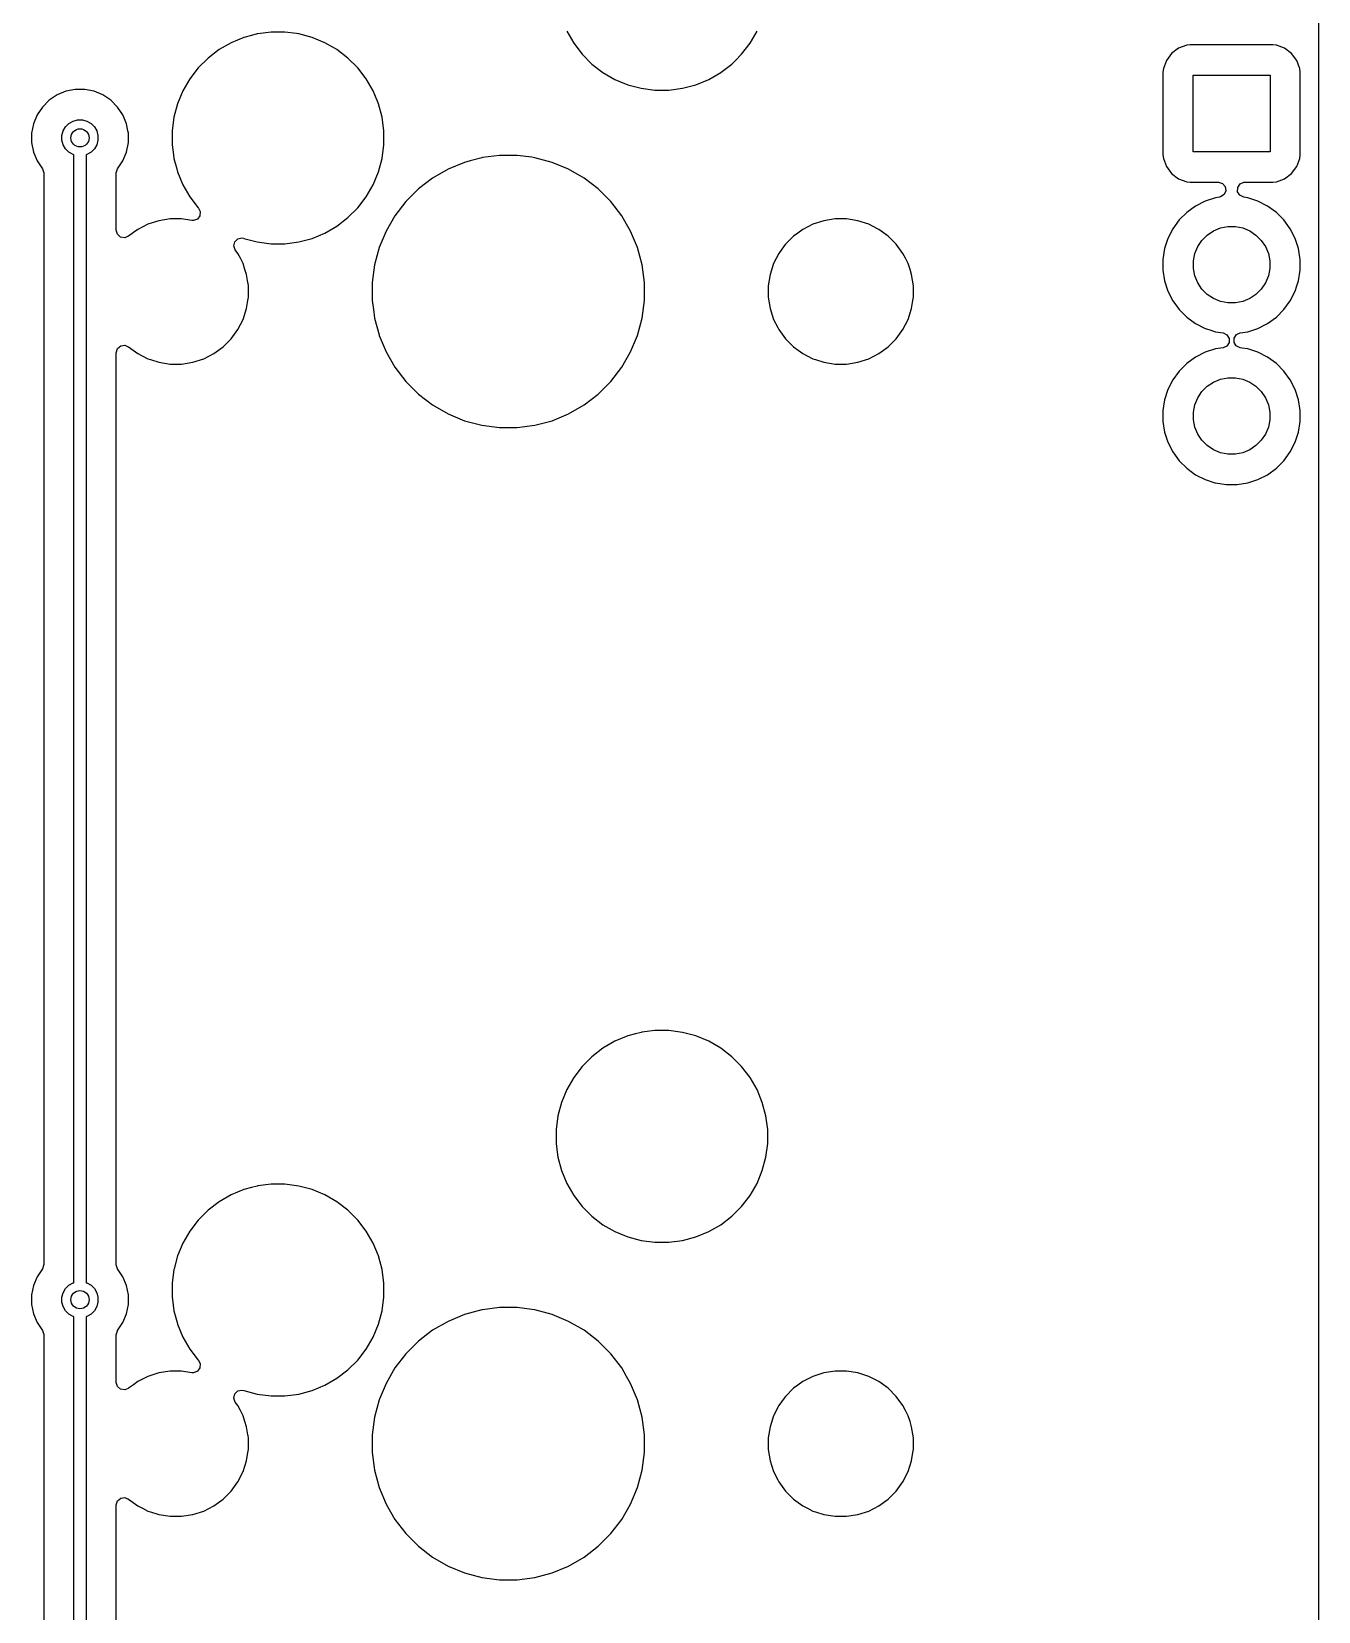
# Model space of a CAD drawing. Extents: x 101 to 185, y -154 to -35.
# Drawn here: x 163.56 to 184.85, y -88.5 to -62.38 of the extents above; entities that cross this region are included whole.
import ezdxf

# ---------------------------------------------------------------- set-up
doc = ezdxf.new("R2010")
doc.units = 0
doc.layers.add('BLACK', color=7, linetype='CONTINUOUS')

msp = doc.modelspace()

# ---------------------------------------------------------------- linework, layer by layer
at = {"layer": 'BLACK', "linetype": 'CONTINUOUS'}
for p, q in [((184.8491, -38.658692), (184.8491, -151.841307)), ((167.297762, -62.414452), (167.204076, -62.439554)), ((167.308715, -62.413009), (167.297762, -62.414452)), ((167.525258, -62.3845), (167.308715, -62.413009)), ((167.525266, -62.3845), (167.525258, -62.3845)), ((167.754734, -62.3845), (167.525266, -62.3845)), ((167.754741, -62.3845), (167.754734, -62.3845)), ((167.944215, -62.409446), (167.754741, -62.3845)), ((167.982238, -62.414452), (167.944215, -62.409446)), ((168.203887, -62.473842), (167.982238, -62.414452)), ((172.416657, -62.37089), (172.531392, -62.569617)), ((175.448611, -62.569612), (175.563344, -62.370888)), ((166.665382, -62.676392), (166.483338, -62.816081)), ((166.864109, -62.561657), (166.665382, -62.676392)), ((166.864123, -62.56165), (166.864109, -62.561657)), ((167.076112, -62.473842), (166.864123, -62.56165)), ((167.204076, -62.439554), (167.076112, -62.473842)), ((168.415876, -62.56165), (168.203887, -62.473842)), ((168.415888, -62.561656), (168.415876, -62.56165)), ((168.57515, -62.653606), (168.415888, -62.561656)), ((168.614617, -62.676392), (168.57515, -62.653606)), ((168.796661, -62.816081), (168.614617, -62.676392)), ((172.531392, -62.569617), (172.671081, -62.751661)), ((175.308919, -62.751661), (175.448611, -62.569612)), ((182.536064, -62.653606), (182.420855, -62.739852)), ((182.536071, -62.653602), (182.536064, -62.653606)), ((182.670916, -62.603308), (182.536071, -62.653602)), ((182.730523, -62.596901), (182.670916, -62.603308)), ((182.730529, -62.5969), (182.730523, -62.596901)), ((184.096264, -62.5969), (182.730529, -62.5969)), ((184.096273, -62.5969), (184.096264, -62.5969)), ((184.096281, -62.5969), (184.096273, -62.5969)), ((184.096283, -62.596901), (184.096281, -62.5969)), ((184.155883, -62.603308), (184.096283, -62.596901)), ((184.290728, -62.653602), (184.155882, -62.603308)), ((184.155882, -62.603308), (184.155883, -62.603308)), ((184.290735, -62.653606), (184.290728, -62.653602)), ((184.405944, -62.739852), (184.290735, -62.653606)), ((166.483338, -62.816081), (166.321081, -62.978338)), ((168.79667, -62.816089), (168.796661, -62.816081)), ((168.958911, -62.97833), (168.79667, -62.816089)), ((172.671081, -62.751661), (172.671089, -62.75167)), ((172.671089, -62.75167), (172.83333, -62.913911)), ((172.83333, -62.913911), (172.833338, -62.913918)), ((172.833338, -62.913918), (173.015382, -63.053607)), ((174.969924, -63.049535), (175.146661, -62.913919)), ((175.146661, -62.913919), (175.205516, -62.855064)), ((175.205516, -62.855064), (175.308911, -62.75167)), ((175.308911, -62.75167), (175.308914, -62.751665)), ((175.308914, -62.751665), (175.308919, -62.751661)), ((182.334602, -62.855071), (182.284308, -62.989917)), ((182.334606, -62.855064), (182.334602, -62.855071)), ((182.420852, -62.739855), (182.334606, -62.855064)), ((182.420855, -62.739852), (182.420852, -62.739855)), ((184.405947, -62.739855), (184.405944, -62.739852)), ((184.492193, -62.855064), (184.405947, -62.739855)), ((184.492197, -62.855071), (184.492193, -62.855064)), ((184.538172, -62.978338), (184.492197, -62.855071)), ((166.181392, -63.160382), (166.066657, -63.359109)), ((166.321081, -62.978338), (166.181392, -63.160382)), ((168.958918, -62.978338), (168.958911, -62.97833)), ((169.098607, -63.160382), (168.958918, -62.978338)), ((169.098608, -63.160385), (169.098607, -63.160382)), ((169.098611, -63.160388), (169.098608, -63.160385)), ((169.213344, -63.359112), (169.098611, -63.160388)), ((173.015382, -63.053607), (173.015385, -63.053608)), ((173.015385, -63.053608), (173.015388, -63.053611)), ((173.015388, -63.053611), (173.214112, -63.168344)), ((173.214112, -63.168344), (173.214117, -63.168346)), ((173.214117, -63.168346), (173.214123, -63.168349)), ((173.214123, -63.168349), (173.30548, -63.20619)), ((173.30548, -63.20619), (173.426113, -63.256158)), ((174.553887, -63.256158), (174.765888, -63.168344)), ((174.765888, -63.168344), (174.964612, -63.053611)), ((174.964612, -63.053611), (174.969924, -63.049535)), ((182.277901, -63.049523), (182.2779, -63.049535)), ((182.2779, -63.049535), (182.2779, -64.41527)), ((182.284308, -62.989917), (182.277901, -63.049516)), ((182.277901, -63.049516), (182.277901, -63.049523)), ((182.7784, -64.3674), (182.7784, -63.0974)), ((182.7784, -63.0974), (184.0484, -63.0974)), ((184.0484, -63.0974), (184.0484, -64.3674)), ((184.542491, -62.989917), (184.538172, -62.978338)), ((184.548899, -63.049528), (184.542491, -62.989917)), ((184.5489, -64.415273), (184.548899, -63.049528)), ((163.985814, -63.425609), (163.854711, -63.51321)), ((163.985827, -63.425602), (163.985814, -63.425609)), ((164.131498, -63.365264), (163.985827, -63.425602)), ((164.13151, -63.365261), (164.131498, -63.365264)), ((164.286155, -63.3345), (164.13151, -63.365261)), ((164.286158, -63.3345), (164.286155, -63.3345)), ((164.443842, -63.3345), (164.286158, -63.3345)), ((164.443845, -63.3345), (164.443842, -63.3345)), ((164.598489, -63.365261), (164.443845, -63.3345)), ((164.598501, -63.365264), (164.598489, -63.365261)), ((164.744172, -63.425602), (164.598501, -63.365264)), ((164.744185, -63.425609), (164.744172, -63.425602)), ((164.875288, -63.51321), (164.744185, -63.425609)), ((166.06665, -63.359123), (165.978842, -63.571112)), ((166.066657, -63.359109), (166.06665, -63.359123)), ((169.213346, -63.359117), (169.213344, -63.359112)), ((169.213349, -63.359123), (169.213346, -63.359117)), ((169.240885, -63.425602), (169.213349, -63.359123)), ((169.301158, -63.571113), (169.240885, -63.425602)), ((173.426113, -63.256158), (173.647762, -63.315548)), ((173.647762, -63.315548), (173.875266, -63.3455)), ((173.875266, -63.3455), (173.875273, -63.3455)), ((173.875273, -63.3455), (174.104727, -63.3455)), ((174.104727, -63.3455), (174.104734, -63.3455)), ((174.104734, -63.3455), (174.332238, -63.315548)), ((174.332238, -63.315548), (174.553887, -63.256158)), ((163.74321, -63.624711), (163.655609, -63.755814)), ((163.743213, -63.624707), (163.74321, -63.624711)), ((163.854707, -63.513213), (163.743213, -63.624707)), ((163.854711, -63.51321), (163.854707, -63.513213)), ((164.875292, -63.513213), (164.875288, -63.51321)), ((164.986786, -63.624707), (164.875292, -63.513213)), ((164.986789, -63.624711), (164.986786, -63.624707)), ((165.07439, -63.755814), (164.986789, -63.624711)), ((165.978842, -63.571112), (165.919453, -63.792759)), ((169.360548, -63.792762), (169.301158, -63.571113)), ((163.595261, -63.90151), (163.5645, -64.056153)), ((163.595264, -63.901498), (163.595261, -63.90151)), ((163.655602, -63.755827), (163.595264, -63.901498)), ((163.655609, -63.755814), (163.655602, -63.755827)), ((164.087836, -64.020195), (164.126994, -63.952372)), ((164.126994, -63.952372), (164.182372, -63.896994)), ((164.182372, -63.896994), (164.250195, -63.857836)), ((164.250195, -63.857836), (164.325842, -63.837567)), ((164.325842, -63.837567), (164.404158, -63.837567)), ((164.404158, -63.837567), (164.479805, -63.857836)), ((164.479805, -63.857836), (164.547628, -63.896994)), ((164.547628, -63.896994), (164.603006, -63.952372)), ((164.603006, -63.952372), (164.642164, -64.020195)), ((165.074397, -63.755827), (165.07439, -63.755814)), ((165.089699, -63.79277), (165.074397, -63.755827)), ((165.134737, -63.901503), (165.089699, -63.79277)), ((165.158362, -64.020272), (165.134737, -63.901503)), ((165.919451, -63.79277), (165.8895, -64.020258)), ((165.919453, -63.792759), (165.919451, -63.79277)), ((169.3905, -64.020266), (169.360548, -63.792762)), ((163.5645, -64.056153), (163.5645, -64.213846)), ((163.5645, -64.213846), (163.595261, -64.368489)), ((164.067567, -64.095842), (164.087836, -64.020195)), ((164.067567, -64.174158), (164.067567, -64.095842)), ((164.087836, -64.249805), (164.067567, -64.174158)), ((164.126994, -64.317628), (164.087836, -64.249805)), ((164.642164, -64.249805), (164.603006, -64.317628)), ((164.642164, -64.020195), (164.662433, -64.095842)), ((164.662433, -64.174158), (164.642164, -64.249805)), ((164.662433, -64.095842), (164.662433, -64.174158)), ((165.134737, -64.368497), (165.1655, -64.213842)), ((165.165499, -64.056153), (165.158362, -64.020272)), ((165.1655, -64.056155), (165.165499, -64.056153)), ((165.1655, -64.056158), (165.1655, -64.056155)), ((165.1655, -64.213842), (165.1655, -64.056158)), ((165.8895, -64.020258), (165.8895, -64.249741)), ((165.8895, -64.249741), (165.911294, -64.415272)), ((169.360548, -64.477238), (169.3905, -64.249734)), ((169.3905, -64.249734), (169.3905, -64.020266)), ((163.595261, -64.368489), (163.595264, -64.368501)), ((163.595264, -64.368501), (163.655602, -64.514172)), ((163.655602, -64.514172), (163.655609, -64.514185)), ((163.655609, -64.514185), (163.743602, -64.645874)), ((164.182372, -64.373006), (164.126994, -64.317628)), ((164.250195, -64.412164), (164.182372, -64.373006)), ((164.265, -64.41613), (164.250195, -64.412164)), ((164.265, -83.062619), (164.265, -64.41613)), ((164.479805, -64.412164), (164.465, -64.41613)), ((164.465, -64.41613), (164.465, -83.062619)), ((164.547628, -64.373006), (164.479805, -64.412164)), ((164.603006, -64.317628), (164.547628, -64.373006)), ((164.986398, -64.645874), (165.07439, -64.514185)), ((165.07439, -64.514184), (165.074394, -64.514179)), ((165.07439, -64.514185), (165.07439, -64.514184)), ((165.074394, -64.514179), (165.134737, -64.368497)), ((165.911294, -64.415272), (165.919452, -64.477238)), ((165.919452, -64.477238), (165.964637, -64.645874)), ((169.301158, -64.698887), (169.360548, -64.477238)), ((170.819048, -64.514174), (170.725048, -64.539361)), ((171.010007, -64.463007), (170.819048, -64.514174)), ((171.024085, -64.461153), (171.010007, -64.463007)), ((171.302486, -64.4245), (171.024085, -64.461153)), ((171.302494, -64.4245), (171.302486, -64.4245)), ((171.597506, -64.4245), (171.302494, -64.4245)), ((171.597513, -64.4245), (171.597506, -64.4245)), ((171.841113, -64.456571), (171.597513, -64.4245)), ((171.889993, -64.463007), (171.841113, -64.456571)), ((172.174952, -64.539361), (171.889993, -64.463007)), ((182.2779, -64.41527), (182.277901, -64.415276)), ((182.277901, -64.415276), (182.284308, -64.474883)), ((182.284308, -64.474883), (182.334602, -64.609728)), ((184.0484, -64.3674), (182.7784, -64.3674)), ((184.492196, -64.609731), (184.542491, -64.474883)), ((184.542491, -64.474883), (184.5489, -64.415273)), ((163.743602, -64.645874), (163.76448, -64.712551)), ((163.76448, -64.712551), (163.7645, -64.714765)), ((163.7645, -64.714765), (163.7645, -82.763984)), ((164.9655, -64.714765), (164.985185, -64.647726)), ((164.9655, -65.663222), (164.9655, -64.714765)), ((164.985185, -64.647726), (164.986398, -64.645874)), ((165.964637, -64.645874), (165.978842, -64.698887)), ((165.978842, -64.698887), (166.06665, -64.910876)), ((169.213344, -64.910888), (169.301158, -64.698887)), ((170.452489, -64.652258), (170.197006, -64.799761)), ((170.452499, -64.652254), (170.452489, -64.652258)), ((170.725038, -64.539364), (170.452499, -64.652254)), ((170.725048, -64.539361), (170.725038, -64.539364)), ((172.174954, -64.539362), (172.174952, -64.539361)), ((172.174961, -64.539364), (172.174954, -64.539362)), ((172.4475, -64.652254), (172.174961, -64.539364)), ((172.44751, -64.652258), (172.4475, -64.652254)), ((172.702993, -64.799761), (172.44751, -64.652258)), ((182.334602, -64.609728), (182.334606, -64.609735)), ((182.334606, -64.609735), (182.420852, -64.724944)), ((182.420852, -64.724944), (182.420855, -64.724947)), ((182.420855, -64.724947), (182.536064, -64.811193)), ((184.290731, -64.811196), (184.405946, -64.724946)), ((184.405946, -64.724946), (184.492196, -64.609731)), ((166.06665, -64.910876), (166.066657, -64.91089)), ((166.066657, -64.91089), (166.181392, -65.109617)), ((169.098611, -65.109612), (169.213344, -64.910888)), ((169.962952, -64.979358), (169.754358, -65.187952)), ((169.962959, -64.979352), (169.962952, -64.979358)), ((170.197006, -64.799761), (169.962959, -64.979352)), ((172.93704, -64.979352), (172.702993, -64.799761)), ((172.937047, -64.979358), (172.93704, -64.979352)), ((173.145641, -65.187952), (172.937047, -64.979358)), ((182.536064, -64.811193), (182.536071, -64.811197)), ((182.536071, -64.811197), (182.670917, -64.861491)), ((182.670917, -64.861491), (182.670916, -64.861491)), ((182.670916, -64.861491), (182.677844, -64.862235)), ((182.677844, -64.862235), (182.730527, -64.8679)), ((182.730527, -64.8679), (183.19432, -64.867899)), ((183.19432, -64.867899), (183.261357, -64.887583)), ((183.261357, -64.887583), (183.307112, -64.940387)), ((183.317056, -65.009546), (183.288031, -65.073102)), ((183.307112, -64.940387), (183.317056, -65.009546)), ((183.513015, -65.025131), (183.514013, -64.955268)), ((183.549946, -65.084443), (183.513015, -65.025131)), ((183.514013, -64.955268), (183.552623, -64.897036)), ((183.552623, -64.897036), (183.616587, -64.868922)), ((183.616587, -64.868922), (183.632473, -64.867899)), ((183.632473, -64.867899), (184.096272, -64.867899)), ((184.096272, -64.867899), (184.155883, -64.861491)), ((184.155883, -64.861491), (184.290731, -64.811196)), ((166.181392, -65.109617), (166.321081, -65.291661)), ((166.321081, -65.291661), (166.323765, -65.294722)), ((166.323765, -65.294722), (166.322909, -65.295472)), ((166.322909, -65.295472), (166.354011, -65.35243)), ((168.79667, -65.453911), (168.958911, -65.29167)), ((168.958911, -65.29167), (168.958914, -65.291665)), ((168.958914, -65.291665), (168.958919, -65.291661)), ((168.958919, -65.291661), (169.098611, -65.109612)), ((169.754352, -65.187959), (169.574761, -65.422006)), ((169.754358, -65.187952), (169.754352, -65.187959)), ((173.145647, -65.187959), (173.145641, -65.187952)), ((173.325238, -65.422006), (173.145647, -65.187959)), ((182.818267, -65.261233), (182.67367, -65.36629)), ((182.977518, -65.180091), (182.818267, -65.261233)), ((182.977521, -65.180089), (182.977518, -65.180091)), ((183.147498, -65.12486), (182.977521, -65.180089)), ((183.1475, -65.12486), (183.147498, -65.12486)), ((183.213717, -65.114372), (183.1475, -65.12486)), ((183.229253, -65.110876), (183.213717, -65.114372)), ((183.288031, -65.073102), (183.229253, -65.110876)), ((183.613081, -65.114372), (183.549946, -65.084443)), ((183.679299, -65.12486), (183.613081, -65.114372)), ((183.849278, -65.180089), (183.679299, -65.12486)), ((183.849281, -65.180091), (183.849278, -65.180089)), ((184.008532, -65.261233), (183.849281, -65.180091)), ((184.153128, -65.366289), (184.008532, -65.261233)), ((165.668881, -65.504059), (165.489163, -65.562454)), ((165.855514, -65.4745), (165.668881, -65.504059)), ((165.855519, -65.4745), (165.855514, -65.4745)), ((166.044481, -65.4745), (165.855519, -65.4745)), ((166.044486, -65.4745), (166.044481, -65.4745)), ((166.213447, -65.501261), (166.044486, -65.4745)), ((166.241691, -65.502472), (166.213447, -65.501261)), ((166.307155, -65.478055), (166.241691, -65.502472)), ((166.349027, -65.422122), (166.307155, -65.478055)), ((166.354011, -65.35243), (166.349027, -65.422122)), ((168.614612, -65.593611), (168.796661, -65.453919)), ((168.796661, -65.453919), (168.796665, -65.453914)), ((168.796665, -65.453914), (168.79667, -65.453911)), ((169.574761, -65.422006), (169.427258, -65.677489)), ((173.406325, -65.562454), (173.325238, -65.422006)), ((176.668881, -65.504059), (176.489163, -65.562454)), ((176.855514, -65.4745), (176.668881, -65.504059)), ((176.855519, -65.4745), (176.855514, -65.4745)), ((177.044481, -65.4745), (176.855519, -65.4745)), ((177.044486, -65.4745), (177.044481, -65.4745)), ((177.231118, -65.504059), (177.044486, -65.4745)), ((177.410836, -65.562454), (177.231118, -65.504059)), ((182.54729, -65.49267), (182.442233, -65.637267)), ((182.67367, -65.36629), (182.54729, -65.49267)), ((184.279511, -65.492672), (184.153128, -65.366289)), ((184.384567, -65.637268), (184.279511, -65.492672)), ((164.984696, -65.729495), (164.9655, -65.663222)), ((165.037163, -65.775636), (164.984696, -65.729495)), ((165.106247, -65.786086), (165.037163, -65.775636)), ((165.162919, -65.760705), (165.106247, -65.786086)), ((165.163986, -65.762174), (165.162919, -65.760705)), ((165.167924, -65.759312), (165.163986, -65.762174)), ((165.167927, -65.75931), (165.167924, -65.759312)), ((165.249501, -65.700043), (165.167927, -65.75931)), ((165.3208, -65.64824), (165.249501, -65.700043)), ((165.489163, -65.562454), (165.3208, -65.64824)), ((166.925243, -65.851571), (166.975349, -65.802876)), ((166.975349, -65.802876), (167.043827, -65.789)), ((167.043827, -65.789), (167.073083, -65.795128)), ((167.073083, -65.795128), (167.076089, -65.796148)), ((167.076089, -65.796148), (167.076113, -65.796158)), ((167.076113, -65.796158), (167.297762, -65.855548)), ((167.982238, -65.855548), (168.203887, -65.796158)), ((168.203887, -65.796158), (168.415888, -65.708344)), ((168.415888, -65.708344), (168.614612, -65.593611)), ((169.427254, -65.677499), (169.314364, -65.950038)), ((169.427258, -65.677489), (169.427254, -65.677499)), ((173.472743, -65.677493), (173.406325, -65.562454)), ((173.585639, -65.950048), (173.472743, -65.677493)), ((176.167924, -65.759312), (176.034312, -65.892924)), ((176.167925, -65.759312), (176.167924, -65.759312)), ((176.167927, -65.75931), (176.167925, -65.759312)), ((176.238078, -65.708342), (176.167927, -65.75931)), ((176.3208, -65.64824), (176.238078, -65.708342)), ((176.489163, -65.562454), (176.3208, -65.64824)), ((177.557663, -65.637267), (177.410836, -65.562454)), ((177.579199, -65.64824), (177.557663, -65.637267)), ((177.732073, -65.75931), (177.579199, -65.64824)), ((177.86569, -65.892927), (177.732073, -65.75931)), ((182.361089, -65.796521), (182.30586, -65.966498)), ((182.361091, -65.796518), (182.361089, -65.796521)), ((182.442233, -65.637267), (182.361091, -65.796518)), ((182.922538, -65.82956), (183.01056, -65.741538)), ((183.01056, -65.741538), (183.114063, -65.67238)), ((183.114063, -65.67238), (183.229069, -65.624743)), ((183.229069, -65.624743), (183.351159, -65.600458)), ((183.351159, -65.600458), (183.475641, -65.600458)), ((183.475641, -65.600458), (183.597731, -65.624743)), ((183.597731, -65.624743), (183.712737, -65.67238)), ((183.712737, -65.67238), (183.81624, -65.741538)), ((183.81624, -65.741538), (183.904262, -65.82956)), ((184.465525, -65.796157), (184.384567, -65.637268)), ((184.465708, -65.796518), (184.465525, -65.796157)), ((184.46571, -65.796521), (184.465708, -65.796518)), ((184.520939, -65.966498), (184.46571, -65.796521)), ((166.909418, -65.919625), (166.925243, -65.851571)), ((166.932897, -65.985429), (166.909418, -65.919625)), ((166.97676, -66.045801), (166.932897, -65.985429)), ((167.01729, -66.125347), (166.97676, -66.045801)), ((167.297762, -65.855548), (167.525266, -65.8855)), ((167.525266, -65.8855), (167.525273, -65.8855)), ((167.525273, -65.8855), (167.754727, -65.8855)), ((167.754727, -65.8855), (167.754734, -65.8855)), ((167.754734, -65.8855), (167.982238, -65.855548)), ((169.314361, -65.950048), (169.238008, -66.235004)), ((169.314364, -65.950038), (169.314361, -65.950048)), ((173.661993, -66.235007), (173.585639, -65.950048)), ((175.92324, -66.0458), (175.837454, -66.214163)), ((176.014913, -65.919625), (175.92324, -66.0458)), ((176.03431, -65.892927), (176.014913, -65.919625)), ((176.034312, -65.892925), (176.03431, -65.892927)), ((176.034312, -65.892924), (176.034312, -65.892925)), ((177.97676, -66.045801), (177.86569, -65.892927)), ((178.01729, -66.125347), (177.97676, -66.045801)), ((182.30586, -65.966501), (182.2779, -66.143034)), ((182.30586, -65.966498), (182.30586, -65.966501)), ((182.781458, -66.170159), (182.805743, -66.048069)), ((182.805743, -66.048069), (182.85338, -65.933063)), ((182.85338, -65.933063), (182.922538, -65.82956)), ((183.904262, -65.82956), (183.97342, -65.933063)), ((183.97342, -65.933063), (184.021057, -66.048069)), ((184.021057, -66.048069), (184.045342, -66.170159)), ((184.520939, -65.966499), (184.520939, -65.966498)), ((184.52094, -65.966503), (184.520939, -65.966499)), ((184.5489, -66.143034), (184.52094, -65.966503)), ((167.062545, -66.214163), (167.01729, -66.125347)), ((167.062545, -66.214165), (167.062545, -66.214163)), ((167.062547, -66.214168), (167.062545, -66.214165)), ((167.093846, -66.310497), (167.062547, -66.214168)), ((167.12094, -66.393881), (167.093846, -66.310497)), ((169.238006, -66.235015), (169.1995, -66.527486)), ((169.238008, -66.235004), (169.238006, -66.235015)), ((173.7005, -66.527494), (173.661993, -66.235007)), ((175.837454, -66.214163), (175.779059, -66.393881)), ((178.062545, -66.214163), (178.01729, -66.125347)), ((178.062545, -66.214165), (178.062545, -66.214163)), ((178.062547, -66.214168), (178.062545, -66.214165)), ((178.093846, -66.310497), (178.062547, -66.214168)), ((178.12094, -66.393881), (178.093846, -66.310497)), ((182.2779, -66.143034), (182.2779, -66.321765)), ((182.2779, -66.321765), (182.30586, -66.498298)), ((182.781458, -66.294641), (182.781458, -66.170159)), ((182.805743, -66.416731), (182.781458, -66.294641)), ((184.045342, -66.294641), (184.021057, -66.416731)), ((184.045342, -66.170159), (184.045342, -66.294641)), ((184.52094, -66.498297), (184.5489, -66.321766)), ((184.5489, -66.321766), (184.5489, -66.143034)), ((167.142101, -66.527486), (167.12094, -66.393881)), ((167.144532, -66.542833), (167.142101, -66.527486)), ((167.1505, -66.580513), (167.144532, -66.542833)), ((167.1505, -66.769486), (167.1505, -66.580513)), ((169.1995, -66.527486), (169.1995, -66.822513)), ((173.7005, -66.580513), (173.7005, -66.527494)), ((173.7005, -66.822506), (173.7005, -66.580513)), ((175.779059, -66.393881), (175.7495, -66.580513)), ((175.7495, -66.580513), (175.7495, -66.769486)), ((178.1505, -66.580513), (178.12094, -66.393881)), ((178.1505, -66.769486), (178.1505, -66.580513)), ((182.30586, -66.498298), (182.30586, -66.498301)), ((182.30586, -66.498301), (182.361089, -66.668278)), ((182.85338, -66.531737), (182.805743, -66.416731)), ((182.922538, -66.63524), (182.85338, -66.531737)), ((183.97342, -66.531737), (183.904262, -66.63524)), ((184.021057, -66.416731), (183.97342, -66.531737)), ((184.465709, -66.668281), (184.494225, -66.580519)), ((184.494225, -66.580519), (184.520939, -66.498301)), ((184.520939, -66.4983), (184.52094, -66.498297)), ((184.520939, -66.498301), (184.520939, -66.4983)), ((167.12094, -66.956118), (167.142103, -66.822499)), ((167.142103, -66.822499), (167.1505, -66.769486)), ((169.1995, -66.822513), (169.219198, -66.972128)), ((173.661993, -67.114993), (173.7005, -66.822506)), ((175.7495, -66.769486), (175.779059, -66.956118)), ((178.12094, -66.956118), (178.142103, -66.822499)), ((178.142103, -66.822499), (178.1505, -66.769486)), ((182.361089, -66.668278), (182.361091, -66.668281)), ((182.361091, -66.668281), (182.442233, -66.827532)), ((182.442233, -66.827532), (182.547289, -66.972128)), ((183.01056, -66.723262), (182.922538, -66.63524)), ((183.114063, -66.79242), (183.01056, -66.723262)), ((183.229069, -66.840057), (183.114063, -66.79242)), ((183.351159, -66.864342), (183.229069, -66.840057)), ((183.475641, -66.864342), (183.351159, -66.864342)), ((183.597731, -66.840057), (183.475641, -66.864342)), ((183.712737, -66.79242), (183.597731, -66.840057)), ((183.81624, -66.723262), (183.712737, -66.79242)), ((183.904262, -66.63524), (183.81624, -66.723262)), ((184.279511, -66.972128), (184.384567, -66.827532)), ((184.384567, -66.827532), (184.465709, -66.668281)), ((167.062547, -67.135832), (167.12094, -66.956118)), ((169.219198, -66.972128), (169.238007, -67.114993)), ((169.238007, -67.114993), (169.311656, -67.389856)), ((173.585639, -67.399952), (173.661993, -67.114993)), ((175.779059, -66.956118), (175.837454, -67.135836)), ((178.062547, -67.135832), (178.12094, -66.956118)), ((182.547289, -66.972128), (182.673672, -67.098511)), ((182.673672, -67.098511), (182.818268, -67.203567)), ((184.008532, -67.203567), (184.153128, -67.098511)), ((184.153128, -67.098511), (184.279511, -66.972128)), ((166.86569, -67.457073), (166.97676, -67.304199)), ((166.97676, -67.304199), (167.062547, -67.135832)), ((175.837454, -67.135836), (175.90675, -67.271835)), ((175.90675, -67.271835), (175.92324, -67.304199)), ((175.92324, -67.304199), (176.03431, -67.457073)), ((177.86569, -67.457073), (177.97676, -67.304199)), ((177.97676, -67.304199), (178.062547, -67.135832)), ((182.818268, -67.203567), (182.977519, -67.284709)), ((182.977519, -67.284709), (182.977521, -67.28471)), ((182.977521, -67.28471), (183.037503, -67.304199)), ((183.037503, -67.304199), (183.147503, -67.33994)), ((183.147503, -67.33994), (183.273695, -67.359927)), ((183.273695, -67.359927), (183.33683, -67.389856)), ((183.454036, -67.44577), (183.492646, -67.387537)), ((183.492646, -67.387537), (183.553103, -67.359927)), ((183.553103, -67.359927), (183.679297, -67.33994)), ((183.679297, -67.33994), (183.6793, -67.339939)), ((183.6793, -67.339939), (183.679301, -67.339939)), ((183.679301, -67.339939), (183.849278, -67.28471)), ((183.849278, -67.28471), (183.849278, -67.284709)), ((183.849278, -67.284709), (183.849281, -67.284709)), ((183.849281, -67.284709), (184.008532, -67.203567)), ((164.9655, -67.686777), (164.985185, -67.619738)), ((164.985185, -67.619738), (165.037989, -67.573983)), ((165.037989, -67.573983), (165.107147, -67.564039)), ((165.107147, -67.564039), (165.16293, -67.589279)), ((165.16293, -67.589279), (165.163986, -67.587826)), ((165.163986, -67.587826), (165.167924, -67.590687)), ((165.167924, -67.590687), (165.167927, -67.59069)), ((165.167927, -67.59069), (165.320801, -67.70176)), ((166.579199, -67.70176), (166.732073, -67.59069)), ((166.732073, -67.59069), (166.86569, -67.457073)), ((169.311656, -67.389856), (169.314361, -67.399951)), ((169.314361, -67.399951), (169.314364, -67.399961)), ((169.314364, -67.399961), (169.427254, -67.6725)), ((173.472743, -67.672507), (173.585639, -67.399952)), ((176.03431, -67.457073), (176.167927, -67.59069)), ((176.167927, -67.59069), (176.320801, -67.70176)), ((177.579199, -67.70176), (177.732073, -67.59069)), ((177.732073, -67.59069), (177.86569, -67.457073)), ((183.147498, -67.62486), (182.977521, -67.680089)), ((183.147501, -67.62486), (183.147498, -67.62486)), ((183.273695, -67.604873), (183.147501, -67.62486)), ((183.334153, -67.577263), (183.273695, -67.604873)), ((183.372763, -67.51903), (183.334153, -67.577263)), ((183.33683, -67.389856), (183.373761, -67.449168)), ((183.373761, -67.449168), (183.372763, -67.51903)), ((183.453038, -67.515632), (183.454036, -67.44577)), ((183.489969, -67.574944), (183.453038, -67.515632)), ((183.553103, -67.604872), (183.489969, -67.574944)), ((183.587304, -67.610289), (183.553103, -67.604872)), ((183.6793, -67.62486), (183.587304, -67.610289)), ((183.849278, -67.680089), (183.6793, -67.62486)), ((164.9655, -80.530258), (164.9655, -67.686777)), ((165.320801, -67.70176), (165.393895, -67.739003)), ((165.393895, -67.739003), (165.489163, -67.787545)), ((165.489163, -67.787545), (165.489165, -67.787545)), ((165.489165, -67.787545), (165.489168, -67.787547)), ((165.489168, -67.787547), (165.529775, -67.800741)), ((165.529775, -67.800741), (165.668881, -67.84594)), ((165.668881, -67.84594), (165.855514, -67.8755)), ((165.855514, -67.8755), (165.855519, -67.8755)), ((165.855519, -67.8755), (166.044486, -67.8755)), ((166.044486, -67.8755), (166.231118, -67.84594)), ((166.231118, -67.84594), (166.410832, -67.787547)), ((166.410832, -67.787547), (166.579199, -67.70176)), ((169.427254, -67.6725), (169.427258, -67.67251)), ((169.427258, -67.67251), (169.574761, -67.927993)), ((173.325238, -67.927994), (173.472743, -67.672507)), ((176.320801, -67.70176), (176.393895, -67.739003)), ((176.393895, -67.739003), (176.489163, -67.787545)), ((176.489163, -67.787545), (176.489165, -67.787545)), ((176.489165, -67.787545), (176.489168, -67.787547)), ((176.489168, -67.787547), (176.529775, -67.800741)), ((176.529775, -67.800741), (176.668881, -67.84594)), ((176.668881, -67.84594), (176.855514, -67.8755)), ((176.855514, -67.8755), (176.855519, -67.8755)), ((176.855519, -67.8755), (177.044486, -67.8755)), ((177.044486, -67.8755), (177.231118, -67.84594)), ((177.231118, -67.84594), (177.410832, -67.787547)), ((177.410832, -67.787547), (177.579199, -67.70176)), ((182.67367, -67.86629), (182.54729, -67.99267)), ((182.818267, -67.761233), (182.67367, -67.86629)), ((182.977518, -67.680091), (182.818267, -67.761233)), ((182.977521, -67.680089), (182.977518, -67.680091)), ((183.849281, -67.680091), (183.849278, -67.680089)), ((184.008532, -67.761233), (183.849281, -67.680091)), ((184.153128, -67.866289), (184.008532, -67.761233)), ((184.279511, -67.992672), (184.153128, -67.866289)), ((169.574761, -67.927993), (169.754352, -68.16204)), ((169.754352, -68.16204), (169.754358, -68.162047)), ((169.754358, -68.162047), (169.962952, -68.370641)), ((172.937042, -68.370646), (173.145646, -68.162042)), ((173.145646, -68.162042), (173.325238, -67.927994)), ((182.442233, -68.137267), (182.361091, -68.296518)), ((182.54729, -67.99267), (182.442233, -68.137267)), ((183.01056, -68.241538), (183.114063, -68.17238)), ((183.114063, -68.17238), (183.229069, -68.124743)), ((183.229069, -68.124743), (183.351159, -68.100458)), ((183.351159, -68.100458), (183.475641, -68.100458)), ((183.475641, -68.100458), (183.597731, -68.124743)), ((183.597731, -68.124743), (183.712737, -68.17238)), ((183.712737, -68.17238), (183.81624, -68.241538)), ((184.384567, -68.137268), (184.279511, -67.992672)), ((184.464302, -68.293757), (184.384567, -68.137268)), ((169.962952, -68.370641), (169.962959, -68.370647)), ((169.962959, -68.370647), (170.197006, -68.550238)), ((172.702994, -68.550238), (172.937042, -68.370646)), ((182.361089, -68.296521), (182.30586, -68.466498)), ((182.361091, -68.296518), (182.361089, -68.296521)), ((182.805743, -68.548069), (182.85338, -68.433063)), ((182.85338, -68.433063), (182.922538, -68.32956)), ((182.922538, -68.32956), (183.01056, -68.241538)), ((183.81624, -68.241538), (183.904262, -68.32956)), ((183.904262, -68.32956), (183.97342, -68.433063)), ((183.97342, -68.433063), (184.021057, -68.548069)), ((184.465708, -68.296518), (184.464302, -68.293757)), ((184.46571, -68.296521), (184.465708, -68.296518)), ((184.520939, -68.466498), (184.46571, -68.296521)), ((170.197006, -68.550238), (170.452489, -68.697741)), ((172.447507, -68.697743), (172.702994, -68.550238)), ((182.30586, -68.466501), (182.2779, -68.643034)), ((182.2779, -68.643034), (182.2779, -68.821765)), ((182.30586, -68.466498), (182.30586, -68.466501)), ((182.781458, -68.670159), (182.805743, -68.548069)), ((182.781458, -68.794641), (182.781458, -68.670159)), ((184.021057, -68.548069), (184.045342, -68.670159)), ((184.045342, -68.670159), (184.045342, -68.794641)), ((184.520939, -68.466499), (184.520939, -68.466498)), ((184.52094, -68.466503), (184.520939, -68.466499)), ((184.5489, -68.643034), (184.52094, -68.466503)), ((184.5489, -68.821766), (184.5489, -68.643034)), ((170.452489, -68.697741), (170.45249, -68.697741)), ((170.45249, -68.697741), (170.452493, -68.697743)), ((170.452493, -68.697743), (170.725048, -68.810639)), ((170.725048, -68.810639), (171.010007, -68.886993)), ((171.010007, -68.886993), (171.302494, -68.9255)), ((171.302494, -68.9255), (171.302501, -68.9255)), ((171.302501, -68.9255), (171.597499, -68.9255)), ((171.597499, -68.9255), (171.597506, -68.9255)), ((171.597506, -68.9255), (171.889993, -68.886993)), ((171.889993, -68.886993), (172.174952, -68.810639)), ((172.174952, -68.810639), (172.447507, -68.697743)), ((182.2779, -68.821765), (182.30586, -68.998298)), ((182.805743, -68.916731), (182.781458, -68.794641)), ((182.85338, -69.031737), (182.805743, -68.916731)), ((184.021057, -68.916731), (183.97342, -69.031737)), ((184.045342, -68.794641), (184.021057, -68.916731)), ((184.52094, -68.998297), (184.5489, -68.821766)), ((182.30586, -68.998298), (182.30586, -68.998301)), ((182.30586, -68.998301), (182.361089, -69.168278)), ((182.361089, -69.168278), (182.361091, -69.168281)), ((182.361091, -69.168281), (182.442233, -69.327532)), ((182.922538, -69.13524), (182.85338, -69.031737)), ((183.01056, -69.223262), (182.922538, -69.13524)), ((183.904262, -69.13524), (183.81624, -69.223262)), ((183.97342, -69.031737), (183.904262, -69.13524)), ((184.384567, -69.327532), (184.465709, -69.168281)), ((184.465709, -69.168281), (184.52094, -68.998297)), ((182.442233, -69.327532), (182.547289, -69.472128)), ((182.547289, -69.472128), (182.673672, -69.598511)), ((183.114063, -69.29242), (183.01056, -69.223262)), ((183.229069, -69.340057), (183.114063, -69.29242)), ((183.351159, -69.364342), (183.229069, -69.340057)), ((183.475641, -69.364342), (183.351159, -69.364342)), ((183.597731, -69.340057), (183.475641, -69.364342)), ((183.712737, -69.29242), (183.597731, -69.340057)), ((183.81624, -69.223262), (183.712737, -69.29242)), ((184.153128, -69.598511), (184.279511, -69.472128)), ((184.279511, -69.472128), (184.384567, -69.327532)), ((182.673672, -69.598511), (182.818268, -69.703567)), ((182.818268, -69.703567), (182.977519, -69.784709)), ((183.849281, -69.784709), (184.008532, -69.703567)), ((184.008532, -69.703567), (184.153128, -69.598511)), ((182.977519, -69.784709), (182.977521, -69.78471)), ((182.977521, -69.78471), (183.13607, -69.836225)), ((183.13607, -69.836225), (183.147503, -69.83994)), ((183.147503, -69.83994), (183.324034, -69.8679)), ((183.324034, -69.8679), (183.324035, -69.8679)), ((183.324035, -69.8679), (183.502765, -69.8679)), ((183.502765, -69.8679), (183.502766, -69.8679)), ((183.502766, -69.8679), (183.679297, -69.83994)), ((183.679297, -69.83994), (183.6793, -69.839939)), ((183.6793, -69.839939), (183.679301, -69.839939)), ((183.679301, -69.839939), (183.849278, -69.78471)), ((183.849278, -69.78471), (183.849278, -69.784709)), ((183.849278, -69.784709), (183.849281, -69.784709)), ((173.214109, -79.071657), (173.015382, -79.186392)), ((173.214123, -79.07165), (173.214109, -79.071657)), ((173.426112, -78.983842), (173.214123, -79.07165)), ((173.554076, -78.949554), (173.426112, -78.983842)), ((173.647762, -78.924452), (173.554076, -78.949554)), ((173.658715, -78.923009), (173.647762, -78.924452)), ((173.875258, -78.8945), (173.658715, -78.923009)), ((173.875266, -78.8945), (173.875258, -78.8945)), ((174.104734, -78.8945), (173.875266, -78.8945)), ((174.104741, -78.8945), (174.104734, -78.8945)), ((174.294215, -78.919446), (174.104741, -78.8945)), ((174.332238, -78.924452), (174.294215, -78.919446)), ((174.553887, -78.983842), (174.332238, -78.924452)), ((174.765876, -79.07165), (174.553887, -78.983842)), ((174.76589, -79.071657), (174.765876, -79.07165)), ((174.964617, -79.186392), (174.76589, -79.071657)), ((172.833338, -79.326081), (172.671081, -79.488338)), ((173.015382, -79.186392), (172.833338, -79.326081)), ((175.146661, -79.326081), (174.964617, -79.186392)), ((175.14667, -79.326089), (175.146661, -79.326081)), ((175.308911, -79.48833), (175.14667, -79.326089)), ((172.671081, -79.488338), (172.531392, -79.670382)), ((175.308918, -79.488338), (175.308911, -79.48833)), ((175.448607, -79.670382), (175.308918, -79.488338)), ((172.41665, -79.869123), (172.328842, -80.081112)), ((172.416657, -79.869109), (172.41665, -79.869123)), ((172.531392, -79.670382), (172.416657, -79.869109)), ((175.448608, -79.670385), (175.448607, -79.670382)), ((175.448611, -79.670388), (175.448608, -79.670385)), ((175.563344, -79.869112), (175.448611, -79.670388)), ((175.651158, -80.081113), (175.563344, -79.869112)), ((172.328842, -80.081112), (172.269453, -80.302759)), ((175.710548, -80.302762), (175.651158, -80.081113)), ((172.269451, -80.30277), (172.2395, -80.530258)), ((172.269453, -80.302759), (172.269451, -80.30277)), ((175.7405, -80.530266), (175.710548, -80.302762)), ((164.9655, -82.763984), (164.9655, -80.530258)), ((172.2395, -80.530258), (172.2395, -80.759741)), ((175.7405, -80.759734), (175.7405, -80.530266)), ((172.2395, -80.759741), (172.264446, -80.949215)), ((172.264446, -80.949215), (172.269452, -80.987238)), ((175.710548, -80.987238), (175.7405, -80.759734)), ((172.269452, -80.987238), (172.269453, -80.98724)), ((172.269453, -80.98724), (172.328842, -81.208887)), ((172.328842, -81.208887), (172.41665, -81.420876)), ((175.563344, -81.420888), (175.651158, -81.208887)), ((175.651158, -81.208887), (175.710548, -80.987238)), ((167.204076, -81.489554), (167.076112, -81.523842)), ((167.297762, -81.464452), (167.204076, -81.489554)), ((167.308715, -81.463009), (167.297762, -81.464452)), ((167.525258, -81.4345), (167.308715, -81.463009)), ((167.525266, -81.4345), (167.525258, -81.4345)), ((167.754734, -81.4345), (167.525266, -81.4345)), ((167.754741, -81.4345), (167.754734, -81.4345)), ((167.944215, -81.459446), (167.754741, -81.4345)), ((167.982238, -81.464452), (167.944215, -81.459446)), ((168.203887, -81.523842), (167.982238, -81.464452)), ((172.41665, -81.420876), (172.416657, -81.42089)), ((172.416657, -81.42089), (172.531392, -81.619617)), ((175.448611, -81.619612), (175.563344, -81.420888)), ((166.665382, -81.726392), (166.483338, -81.866081)), ((166.864109, -81.611657), (166.665382, -81.726392)), ((166.864123, -81.61165), (166.864109, -81.611657)), ((167.076112, -81.523842), (166.864123, -81.61165)), ((168.415876, -81.61165), (168.203887, -81.523842)), ((168.41589, -81.611657), (168.415876, -81.61165)), ((168.614617, -81.726392), (168.41589, -81.611657)), ((168.796661, -81.866081), (168.614617, -81.726392)), ((172.531392, -81.619617), (172.671081, -81.801661)), ((175.308919, -81.801661), (175.448611, -81.619612)), ((166.483338, -81.866081), (166.321081, -82.028338)), ((168.79667, -81.866089), (168.796661, -81.866081)), ((168.958911, -82.02833), (168.79667, -81.866089)), ((172.671081, -81.801661), (172.671089, -81.80167)), ((172.671089, -81.80167), (172.83333, -81.963911)), ((172.83333, -81.963911), (172.833338, -81.963918)), ((172.833338, -81.963918), (173.015382, -82.103607)), ((174.964612, -82.103611), (175.146661, -81.963919)), ((175.146661, -81.963919), (175.146665, -81.963914)), ((175.146665, -81.963914), (175.14667, -81.963911)), ((175.14667, -81.963911), (175.308911, -81.80167)), ((175.308911, -81.80167), (175.308914, -81.801665)), ((175.308914, -81.801665), (175.308919, -81.801661)), ((166.181392, -82.210382), (166.066657, -82.409109)), ((166.321081, -82.028338), (166.181392, -82.210382)), ((168.958918, -82.028338), (168.958911, -82.02833)), ((169.098607, -82.210382), (168.958918, -82.028338)), ((169.098608, -82.210385), (169.098607, -82.210382)), ((169.098611, -82.210388), (169.098608, -82.210385)), ((169.213344, -82.409112), (169.098611, -82.210388)), ((173.015382, -82.103607), (173.015385, -82.103608)), ((173.015385, -82.103608), (173.015388, -82.103611)), ((173.015388, -82.103611), (173.214112, -82.218344)), ((173.214112, -82.218344), (173.214117, -82.218346)), ((173.214117, -82.218346), (173.214123, -82.218349)), ((173.214123, -82.218349), (173.30548, -82.25619)), ((173.30548, -82.25619), (173.426113, -82.306158)), ((174.553887, -82.306158), (174.765888, -82.218344)), ((174.765888, -82.218344), (174.964612, -82.103611)), ((166.06665, -82.409123), (165.978842, -82.621112)), ((166.066657, -82.409109), (166.06665, -82.409123)), ((169.301158, -82.621113), (169.213344, -82.409112)), ((173.426113, -82.306158), (173.647762, -82.365548)), ((173.647762, -82.365548), (173.875266, -82.3955)), ((173.875266, -82.3955), (173.875273, -82.3955)), ((173.875273, -82.3955), (174.104727, -82.3955)), ((174.104727, -82.3955), (174.104734, -82.3955)), ((174.104734, -82.3955), (174.332238, -82.365548)), ((174.332238, -82.365548), (174.553887, -82.306158)), ((163.7645, -82.763984), (163.744815, -82.831023)), ((164.96552, -82.766197), (164.9655, -82.763984)), ((164.986398, -82.832875), (164.96552, -82.766197)), ((165.978842, -82.621113), (165.922598, -82.831023)), ((165.978842, -82.621112), (165.978842, -82.621113)), ((169.360548, -82.842762), (169.301158, -82.621113)), ((163.655602, -82.964577), (163.595264, -83.110248)), ((163.655609, -82.964564), (163.655602, -82.964577)), ((163.743602, -82.832875), (163.655609, -82.964564)), ((163.744815, -82.831023), (163.743602, -82.832875)), ((165.07439, -82.964564), (164.986398, -82.832875)), ((165.074397, -82.964577), (165.07439, -82.964564)), ((165.134735, -83.110248), (165.074397, -82.964577)), ((165.919451, -82.84277), (165.8895, -83.070258)), ((165.919453, -82.842759), (165.919451, -82.84277)), ((165.922598, -82.831023), (165.919453, -82.842759)), ((169.3905, -83.070266), (169.360548, -82.842762)), ((163.595261, -83.11026), (163.5645, -83.264903)), ((163.5645, -83.264903), (163.5645, -83.422596)), ((163.595264, -83.110248), (163.595261, -83.11026)), ((164.067567, -83.304592), (164.087836, -83.228945)), ((164.067567, -83.382908), (164.067567, -83.304592)), ((164.087836, -83.228945), (164.126994, -83.161122)), ((164.126994, -83.161122), (164.182372, -83.105744)), ((164.182372, -83.105744), (164.250195, -83.066586)), ((164.250195, -83.066586), (164.265, -83.062619)), ((164.465, -83.062619), (164.479805, -83.066586)), ((164.479805, -83.066586), (164.547628, -83.105744)), ((164.547628, -83.105744), (164.603006, -83.161122)), ((164.603006, -83.161122), (164.642164, -83.228945)), ((164.642164, -83.228945), (164.662433, -83.304592)), ((164.662433, -83.304592), (164.662433, -83.382908)), ((165.134737, -83.110253), (165.134735, -83.110248)), ((165.165499, -83.264903), (165.134737, -83.110253)), ((165.1655, -83.264905), (165.165499, -83.264903)), ((165.1655, -83.264908), (165.1655, -83.264905)), ((165.1655, -83.422592), (165.1655, -83.264908)), ((165.8895, -83.070258), (165.8895, -83.299741)), ((165.8895, -83.299741), (165.894807, -83.340046)), ((169.360548, -83.527238), (169.3905, -83.299734)), ((169.3905, -83.299734), (169.3905, -83.070266)), ((163.5645, -83.422596), (163.595261, -83.577239)), ((163.595261, -83.577239), (163.595264, -83.577251)), ((163.595264, -83.577251), (163.655602, -83.722922)), ((164.087836, -83.458555), (164.067567, -83.382908)), ((164.126994, -83.526378), (164.087836, -83.458555)), ((164.182372, -83.581756), (164.126994, -83.526378)), ((164.250195, -83.620914), (164.182372, -83.581756)), ((164.547628, -83.581756), (164.479805, -83.620914)), ((164.603006, -83.526378), (164.547628, -83.581756)), ((164.642164, -83.458555), (164.603006, -83.526378)), ((164.662433, -83.382908), (164.642164, -83.458555)), ((165.074394, -83.722929), (165.134737, -83.577247)), ((165.134737, -83.577247), (165.1655, -83.422592)), ((165.894807, -83.340046), (165.919452, -83.527238)), ((165.919452, -83.527238), (165.971885, -83.722922)), ((169.301158, -83.748887), (169.360548, -83.527238)), ((171.010007, -83.513007), (170.725048, -83.589361)), ((171.024085, -83.511153), (171.010007, -83.513007)), ((171.302486, -83.4745), (171.024085, -83.511153)), ((171.302494, -83.4745), (171.302486, -83.4745)), ((171.597506, -83.4745), (171.302494, -83.4745)), ((171.597513, -83.4745), (171.597506, -83.4745)), ((171.841113, -83.506571), (171.597513, -83.4745)), ((171.889993, -83.513007), (171.841113, -83.506571)), ((172.174952, -83.589361), (171.889993, -83.513007)), ((163.655602, -83.722922), (163.655609, -83.722935)), ((163.655609, -83.722935), (163.743602, -83.854624)), ((164.265, -83.62488), (164.250195, -83.620914)), ((164.265, -102.112619), (164.265, -83.62488)), ((164.479805, -83.620914), (164.465, -83.62488)), ((164.465, -83.62488), (164.465, -102.112619)), ((164.986398, -83.854624), (165.07439, -83.722935)), ((165.07439, -83.722934), (165.074394, -83.722929)), ((165.07439, -83.722935), (165.07439, -83.722934)), ((165.971885, -83.722922), (165.978842, -83.748887)), ((165.978842, -83.748887), (166.06665, -83.960876)), ((169.213344, -83.960888), (169.301158, -83.748887)), ((170.452489, -83.702258), (170.197006, -83.849761)), ((170.452499, -83.702254), (170.452489, -83.702258)), ((170.725038, -83.589364), (170.452499, -83.702254)), ((170.725048, -83.589361), (170.725038, -83.589364)), ((172.174954, -83.589362), (172.174952, -83.589361)), ((172.174961, -83.589364), (172.174954, -83.589362)), ((172.4475, -83.702254), (172.174961, -83.589364)), ((172.44751, -83.702258), (172.4475, -83.702254)), ((172.702993, -83.849761), (172.44751, -83.702258)), ((163.743602, -83.854624), (163.76448, -83.921301)), ((163.76448, -83.921301), (163.7645, -83.923515)), ((163.7645, -83.923515), (163.7645, -101.813984)), ((164.9655, -83.923515), (164.985185, -83.856476)), ((164.9655, -84.713222), (164.9655, -83.923515)), ((164.985185, -83.856476), (164.986398, -83.854624)), ((166.06665, -83.960876), (166.066657, -83.96089)), ((166.066657, -83.96089), (166.181392, -84.159617)), ((169.098611, -84.159612), (169.213344, -83.960888)), ((169.962952, -84.029358), (169.754358, -84.237952)), ((169.962959, -84.029352), (169.962952, -84.029358)), ((170.197006, -83.849761), (169.962959, -84.029352)), ((172.93704, -84.029352), (172.702993, -83.849761)), ((172.937047, -84.029358), (172.93704, -84.029352)), ((173.145641, -84.237952), (172.937047, -84.029358)), ((166.181392, -84.159617), (166.321081, -84.341661)), ((166.321081, -84.341661), (166.323765, -84.344722)), ((166.323765, -84.344722), (166.322909, -84.345472)), ((166.322909, -84.345472), (166.354011, -84.40243)), ((168.79667, -84.503911), (168.958911, -84.34167)), ((168.958911, -84.34167), (168.958914, -84.341665)), ((168.958914, -84.341665), (168.958919, -84.341661)), ((168.958919, -84.341661), (169.098611, -84.159612)), ((169.754352, -84.237959), (169.574761, -84.472006)), ((169.754358, -84.237952), (169.754352, -84.237959)), ((173.145647, -84.237959), (173.145641, -84.237952)), ((173.325238, -84.472006), (173.145647, -84.237959)), ((165.489163, -84.612454), (165.3208, -84.69824)), ((165.668881, -84.554059), (165.489163, -84.612454)), ((165.855514, -84.5245), (165.668881, -84.554059)), ((165.855519, -84.5245), (165.855514, -84.5245)), ((166.044481, -84.5245), (165.855519, -84.5245)), ((166.044486, -84.5245), (166.044481, -84.5245)), ((166.213447, -84.551261), (166.044486, -84.5245)), ((166.241691, -84.552472), (166.213447, -84.551261)), ((166.307155, -84.528055), (166.241691, -84.552472)), ((166.349027, -84.472122), (166.307155, -84.528055)), ((166.354011, -84.40243), (166.349027, -84.472122)), ((168.614612, -84.643611), (168.796661, -84.503919)), ((168.796661, -84.503919), (168.796665, -84.503914)), ((168.796665, -84.503914), (168.79667, -84.503911)), ((169.574761, -84.472006), (169.427258, -84.727489)), ((173.406325, -84.612454), (173.325238, -84.472006)), ((173.472743, -84.727493), (173.406325, -84.612454)), ((176.489163, -84.612454), (176.3208, -84.69824)), ((176.668881, -84.554059), (176.489163, -84.612454)), ((176.855514, -84.5245), (176.668881, -84.554059)), ((176.855519, -84.5245), (176.855514, -84.5245)), ((177.044481, -84.5245), (176.855519, -84.5245)), ((177.044486, -84.5245), (177.044481, -84.5245)), ((177.231118, -84.554059), (177.044486, -84.5245)), ((177.410836, -84.612454), (177.231118, -84.554059)), ((177.579199, -84.69824), (177.410836, -84.612454)), ((164.984696, -84.779495), (164.9655, -84.713222)), ((165.037163, -84.825636), (164.984696, -84.779495)), ((165.106247, -84.836086), (165.037163, -84.825636)), ((165.162919, -84.810705), (165.106247, -84.836086)), ((165.163986, -84.812174), (165.162919, -84.810705)), ((165.167924, -84.809312), (165.163986, -84.812174)), ((165.167927, -84.80931), (165.167924, -84.809312)), ((165.249501, -84.750043), (165.167927, -84.80931)), ((165.3208, -84.69824), (165.249501, -84.750043)), ((166.925243, -84.901571), (166.975349, -84.852876)), ((166.975349, -84.852876), (167.043827, -84.839)), ((167.043827, -84.839), (167.073083, -84.845128)), ((167.073083, -84.845128), (167.076089, -84.846148)), ((167.076089, -84.846148), (167.076113, -84.846158)), ((167.076113, -84.846158), (167.297762, -84.905548)), ((167.982238, -84.905548), (168.203887, -84.846158)), ((168.203887, -84.846158), (168.415888, -84.758344)), ((168.415888, -84.758344), (168.614612, -84.643611)), ((169.427254, -84.727499), (169.314364, -85.000038)), ((169.427258, -84.727489), (169.427254, -84.727499)), ((173.585639, -85.000048), (173.472743, -84.727493)), ((176.167924, -84.809312), (176.034312, -84.942924)), ((176.167925, -84.809312), (176.167924, -84.809312)), ((176.167927, -84.80931), (176.167925, -84.809312)), ((176.238078, -84.758342), (176.167927, -84.80931)), ((176.3208, -84.69824), (176.238078, -84.758342)), ((177.732073, -84.80931), (177.579199, -84.69824)), ((177.86569, -84.942927), (177.732073, -84.80931)), ((166.909418, -84.969625), (166.925243, -84.901571)), ((166.932897, -85.035429), (166.909418, -84.969625)), ((166.97676, -85.095801), (166.932897, -85.035429)), ((167.01729, -85.175347), (166.97676, -85.095801)), ((167.297762, -84.905548), (167.525266, -84.9355)), ((167.525266, -84.9355), (167.525273, -84.9355)), ((167.525273, -84.9355), (167.754727, -84.9355)), ((167.754727, -84.9355), (167.754734, -84.9355)), ((167.754734, -84.9355), (167.982238, -84.905548)), ((169.314361, -85.000048), (169.238008, -85.285004)), ((169.314364, -85.000038), (169.314361, -85.000048)), ((173.661993, -85.285007), (173.585639, -85.000048)), ((175.92324, -85.0958), (175.837454, -85.264163)), ((176.014913, -84.969625), (175.92324, -85.0958)), ((176.03431, -84.942927), (176.014913, -84.969625)), ((176.034312, -84.942925), (176.03431, -84.942927)), ((176.034312, -84.942924), (176.034312, -84.942925)), ((177.97676, -85.095801), (177.86569, -84.942927)), ((178.01729, -85.175347), (177.97676, -85.095801)), ((167.062545, -85.264163), (167.01729, -85.175347)), ((167.062545, -85.264165), (167.062545, -85.264163)), ((167.062547, -85.264168), (167.062545, -85.264165)), ((167.093846, -85.360497), (167.062547, -85.264168)), ((167.12094, -85.443881), (167.093846, -85.360497)), ((169.238006, -85.285015), (169.1995, -85.577486)), ((169.238008, -85.285004), (169.238006, -85.285015)), ((173.7005, -85.577494), (173.661993, -85.285007)), ((175.837454, -85.264163), (175.779059, -85.443881)), ((178.062545, -85.264163), (178.01729, -85.175347)), ((178.062545, -85.264165), (178.062545, -85.264163)), ((178.062547, -85.264168), (178.062545, -85.264165)), ((178.093846, -85.360497), (178.062547, -85.264168)), ((178.12094, -85.443881), (178.093846, -85.360497)), ((167.142101, -85.577486), (167.12094, -85.443881)), ((167.144532, -85.592833), (167.142101, -85.577486)), ((167.1505, -85.630513), (167.144532, -85.592833)), ((167.1505, -85.819486), (167.1505, -85.630513)), ((169.1995, -85.577486), (169.1995, -85.872513)), ((173.7005, -85.630513), (173.7005, -85.577494)), ((173.7005, -85.872506), (173.7005, -85.630513)), ((175.779059, -85.443881), (175.7495, -85.630513)), ((175.7495, -85.630513), (175.7495, -85.819486)), ((178.1505, -85.630513), (178.12094, -85.443881)), ((178.1505, -85.819486), (178.1505, -85.630513)), ((167.12094, -86.006118), (167.142103, -85.872499)), ((167.142103, -85.872499), (167.1505, -85.819486)), ((169.1995, -85.872513), (169.231571, -86.116113)), ((173.661993, -86.164993), (173.7005, -85.872506)), ((175.7495, -85.819486), (175.779059, -86.006118)), ((178.12094, -86.006118), (178.142103, -85.872499)), ((178.142103, -85.872499), (178.1505, -85.819486)), ((166.97676, -86.354199), (167.062547, -86.185832)), ((167.062547, -86.185832), (167.12094, -86.006118)), ((169.231571, -86.116113), (169.238007, -86.164993)), ((169.238007, -86.164993), (169.314361, -86.449951)), ((173.585639, -86.449952), (173.661993, -86.164993)), ((175.779059, -86.006118), (175.837454, -86.185836)), ((175.837454, -86.185836), (175.90675, -86.321835)), ((177.97676, -86.354199), (178.062547, -86.185832)), ((178.062547, -86.185832), (178.12094, -86.006118)), ((166.86569, -86.507073), (166.97676, -86.354199)), ((169.314361, -86.449951), (169.314364, -86.449961)), ((169.314364, -86.449961), (169.427254, -86.7225)), ((173.472743, -86.722507), (173.585639, -86.449952)), ((175.90675, -86.321835), (175.92324, -86.354199)), ((175.92324, -86.354199), (176.03431, -86.507073)), ((177.86569, -86.507073), (177.97676, -86.354199)), ((164.9655, -86.736777), (164.985185, -86.669738)), ((164.985185, -86.669738), (165.037989, -86.623983)), ((165.037989, -86.623983), (165.107147, -86.614039)), ((165.107147, -86.614039), (165.16293, -86.639279)), ((165.16293, -86.639279), (165.163986, -86.637826)), ((165.163986, -86.637826), (165.167924, -86.640687)), ((165.167924, -86.640687), (165.167927, -86.64069)), ((165.167927, -86.64069), (165.320801, -86.75176)), ((166.579199, -86.75176), (166.732073, -86.64069)), ((166.732073, -86.64069), (166.86569, -86.507073)), ((176.03431, -86.507073), (176.167927, -86.64069)), ((176.167927, -86.64069), (176.320801, -86.75176)), ((177.579199, -86.75176), (177.732073, -86.64069)), ((177.732073, -86.64069), (177.86569, -86.507073)), ((164.9655, -99.580258), (164.9655, -86.736777)), ((165.320801, -86.75176), (165.400347, -86.79229)), ((165.400347, -86.79229), (165.489163, -86.837545)), ((165.489163, -86.837545), (165.489165, -86.837545)), ((165.489165, -86.837545), (165.489168, -86.837547)), ((165.489168, -86.837547), (165.529775, -86.850741)), ((165.529775, -86.850741), (165.668881, -86.89594)), ((165.668881, -86.89594), (165.855514, -86.9255)), ((165.855514, -86.9255), (165.855519, -86.9255)), ((165.855519, -86.9255), (166.044486, -86.9255)), ((166.044486, -86.9255), (166.231118, -86.89594)), ((166.231118, -86.89594), (166.410832, -86.837547)), ((166.410832, -86.837547), (166.579199, -86.75176)), ((169.427254, -86.7225), (169.427258, -86.72251)), ((169.427258, -86.72251), (169.574761, -86.977993)), ((169.574761, -86.977993), (169.754352, -87.21204)), ((173.145646, -87.212042), (173.325238, -86.977994)), ((173.325238, -86.977994), (173.472743, -86.722507)), ((176.320801, -86.75176), (176.400347, -86.79229)), ((176.400347, -86.79229), (176.489163, -86.837545)), ((176.489163, -86.837545), (176.489165, -86.837545)), ((176.489165, -86.837545), (176.489168, -86.837547)), ((176.489168, -86.837547), (176.529775, -86.850741)), ((176.529775, -86.850741), (176.668881, -86.89594)), ((176.668881, -86.89594), (176.855514, -86.9255)), ((176.855514, -86.9255), (176.855519, -86.9255)), ((176.855519, -86.9255), (177.044486, -86.9255)), ((177.044486, -86.9255), (177.231118, -86.89594)), ((177.231118, -86.89594), (177.410832, -86.837547)), ((177.410832, -86.837547), (177.579199, -86.75176)), ((169.754352, -87.21204), (169.754358, -87.212047)), ((169.754358, -87.212047), (169.962952, -87.420641)), ((172.937042, -87.420646), (173.145646, -87.212042)), ((169.962952, -87.420641), (169.962959, -87.420647)), ((169.962959, -87.420647), (170.197006, -87.600238)), ((172.702994, -87.600238), (172.937042, -87.420646)), ((170.197006, -87.600238), (170.452489, -87.747741)), ((170.452489, -87.747741), (170.45249, -87.747741)), ((170.45249, -87.747741), (170.452493, -87.747743)), ((170.452493, -87.747743), (170.725048, -87.860639)), ((172.174952, -87.860639), (172.447507, -87.747743)), ((172.447507, -87.747743), (172.702994, -87.600238)), ((170.725048, -87.860639), (171.010007, -87.936993)), ((171.010007, -87.936993), (171.302494, -87.9755)), ((171.302494, -87.9755), (171.302501, -87.9755)), ((171.302501, -87.9755), (171.597499, -87.9755)), ((171.597499, -87.9755), (171.597506, -87.9755)), ((171.597506, -87.9755), (171.889993, -87.936993)), ((171.889993, -87.936993), (172.174952, -87.860639))]:
    msp.add_line(p, q, dxfattribs=at)
at = {"layer": 'BLACK'}
for centre in [(164.365, -64.135), (164.365, -83.34375)]:
    msp.add_circle(centre, 0.15, dxfattribs=at)

doc.saveas('drawing.dxf')
